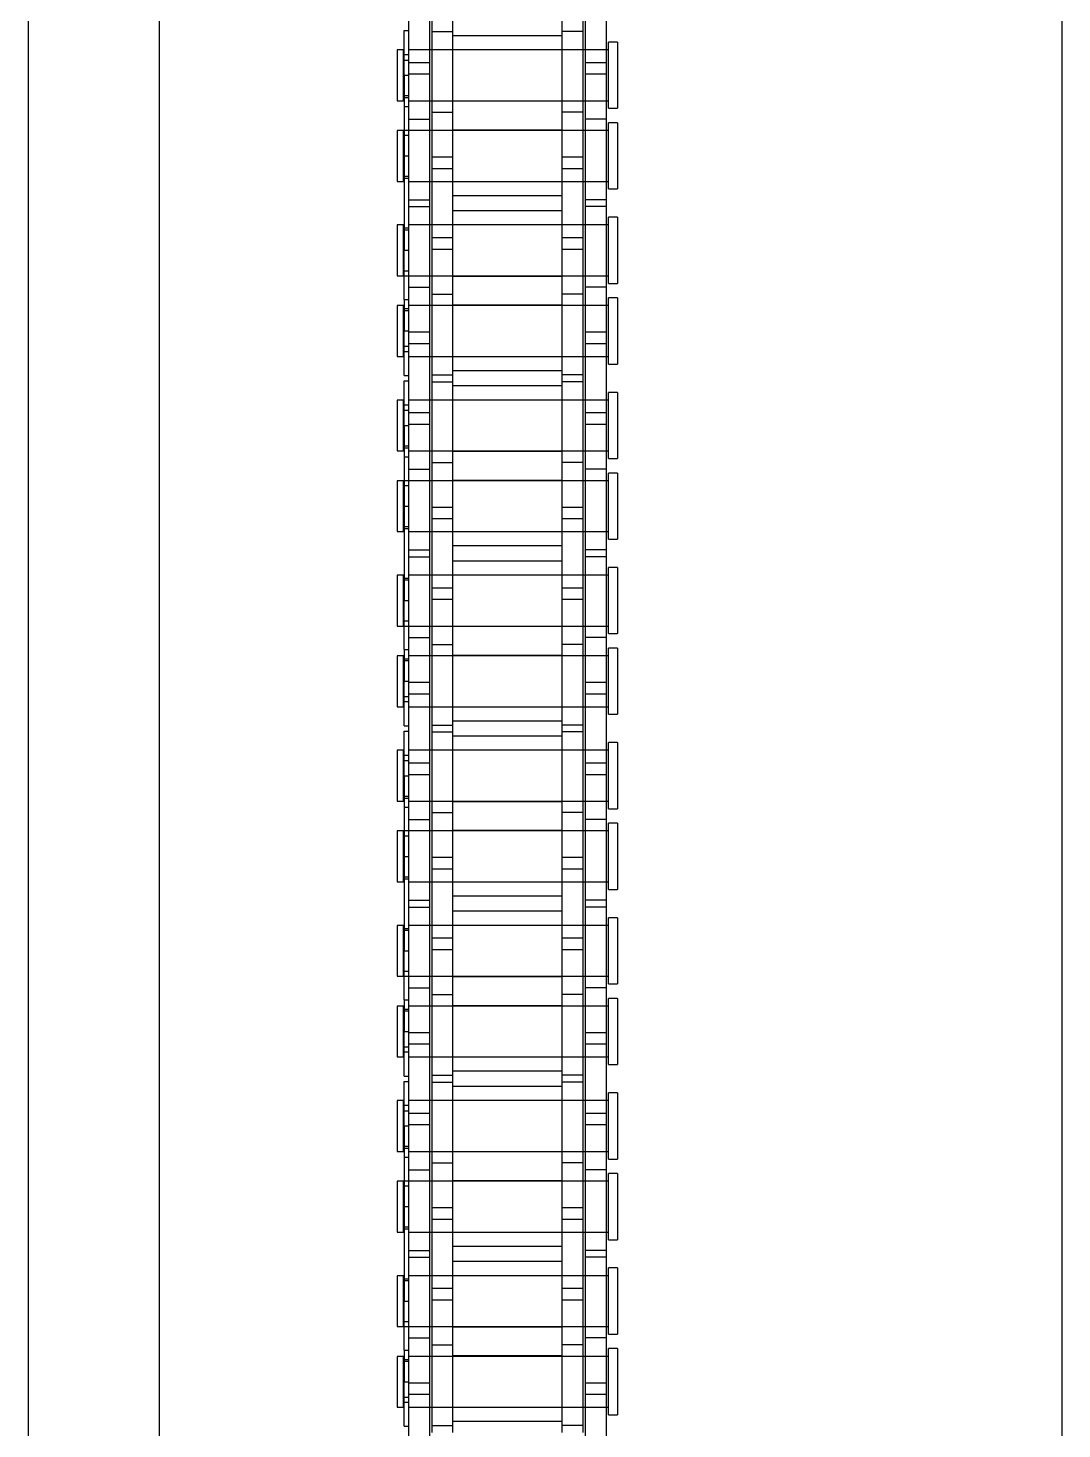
# Model space of a CAD drawing. Header units: metres. Extents: x 0 to 63075, y 0 to 44550.
# Drawn here: x 13894.7 to 13969.7, y 28009.5 to 28111.1 of the extents above; entities that cross this region are included whole.
import ezdxf

# ---------------------------------------------------------------- set-up
doc = ezdxf.new("R2010")
doc.units = ezdxf.units.M
doc.header["$LTSCALE"] = 75
doc.linetypes.add('HIDDEN2', pattern=[4.7625, 3.175, -1.5875])
for name, color, linetype in [('SDM', 7, 'Continuous'), ('SL4', 4, 'Continuous'), ('ST1', 7, 'HIDDEN2')]:
    doc.layers.add(name, color=color, linetype=linetype)

# ---------------------------------------------------------------- blocks, each defined once
blk = doc.blocks.new('A$Cb6dca9d5')
at = {"layer": 'SL4'}
for p, q in [((48.24, 2334.74), (48.24, 1009.76)), ((57.76, 1009.76), (57.76, 2334.74)), ((123.24, 1009.76), (123.24, 2334.74))]:
    blk.add_line(p, q, dxfattribs=at)
at = {"layer": 'ST1'}
for p, q in [((53, 2334.74), (53, 1009.76)), ((57.76, 1009.76), (57.76, 2334.74)), ((77.52, 1377.4), (77.52, 1371.05)), ((79.03, 1377.4), (79.03, 1371.05)), ((86.96, 1377.4), (86.96, 1371.05)), ((88.49, 1377.4), (88.49, 1371.05)), ((75.84, 1373.8), (75.84, 1364.7)), ((77.36, 1373.8), (77.36, 1364.7)), ((88.64, 1373.8), (88.64, 1364.7)), ((90.16, 1373.8), (90.16, 1364.7)), ((75.51, 1371.11), (75.84, 1371.11)), ((75.51, 1367.88), (75.51, 1371.11)), ((77.52, 1371.05), (79.03, 1371.05)), ((77.52, 1371.05), (77.52, 1361.96)), ((79.03, 1370.77), (86.96, 1370.77)), ((79.03, 1371.05), (79.03, 1361.96)), ((88.49, 1371.05), (86.96, 1371.05)), ((86.96, 1371.05), (86.96, 1361.96)), ((88.49, 1371.05), (88.49, 1361.96)), ((75, 1369.72), (75, 1366.03)), ((75.47, 1369.72), (75, 1369.72)), ((75.47, 1366.03), (75.47, 1369.72)), ((77.36, 1369.72), (75.84, 1369.72)), ((90.34, 1369.72), (75.84, 1369.72)), ((79.03, 1369.72), (77.52, 1369.72)), ((86.96, 1369.72), (79.03, 1369.72)), ((88.49, 1369.72), (86.96, 1369.72)), ((90.16, 1369.72), (88.64, 1369.72)), ((90.34, 1365.48), (90.34, 1370.28)), ((91, 1370.28), (90.34, 1370.28)), ((91, 1370.28), (91, 1365.48)), ((75.84, 1369.35), (75.47, 1369.35)), ((75.51, 1368.98), (75.84, 1368.98)), ((75.84, 1368.81), (77.36, 1368.81)), ((88.64, 1368.81), (90.16, 1368.81)), ((75.51, 1367.88), (75.84, 1367.88)), ((75.51, 1367.88), (75.51, 1355.18)), ((77.36, 1367.95), (75.84, 1367.95)), ((90.16, 1367.95), (88.64, 1367.95)), ((75, 1366.03), (75.47, 1366.03)), ((75.47, 1366.4), (75.84, 1366.4)), ((75.51, 1366.26), (75.84, 1366.26)), ((75.84, 1365.58), (75.51, 1365.58)), ((75.84, 1366.03), (77.36, 1366.03)), ((75.84, 1366.03), (90.34, 1366.03)), ((77.52, 1366.03), (79.03, 1366.03)), ((79.03, 1366.03), (86.96, 1366.03)), ((86.96, 1365.99), (79.03, 1365.99)), ((86.96, 1366.03), (88.49, 1366.03)), ((88.64, 1366.03), (90.16, 1366.03)), ((75.84, 1364.7), (77.36, 1364.7)), ((75.84, 1364.7), (75.84, 1358.35)), ((77.36, 1364.7), (77.36, 1358.35)), ((77.52, 1365.2), (79.03, 1365.2)), ((88.49, 1365.2), (86.96, 1365.2)), ((90.16, 1364.7), (88.64, 1364.7)), ((88.64, 1364.7), (88.64, 1358.35)), ((90.16, 1364.7), (90.16, 1358.35)), ((90.34, 1365.48), (91, 1365.48)), ((75, 1363.87), (75, 1360.18)), ((75.47, 1363.87), (75, 1363.87)), ((75.47, 1360.18), (75.47, 1363.87)), ((75.84, 1363.5), (75.47, 1363.5)), ((77.36, 1363.87), (75.51, 1363.87)), ((90.34, 1363.87), (75.84, 1363.87)), ((79.03, 1363.87), (77.52, 1363.87)), ((79.03, 1363.92), (86.96, 1363.92)), ((86.96, 1363.87), (79.03, 1363.87)), ((88.49, 1363.87), (86.96, 1363.87)), ((90.16, 1363.87), (88.64, 1363.87)), ((90.34, 1359.63), (90.34, 1364.43)), ((91, 1364.43), (90.34, 1364.43)), ((91, 1364.43), (91, 1359.63)), ((75.51, 1362.03), (75.84, 1362.03)), ((77.52, 1361.96), (77.52, 1361.1)), ((77.52, 1361.96), (79.03, 1361.96)), ((79.03, 1361.96), (79.03, 1361.1)), ((86.96, 1361.96), (86.96, 1361.1)), ((86.96, 1361.96), (88.49, 1361.96)), ((88.49, 1361.96), (88.49, 1361.1)), ((75.47, 1360.55), (75.84, 1360.55)), ((77.52, 1361.1), (77.52, 1352)), ((79.03, 1361.1), (77.52, 1361.1)), ((79.03, 1361.1), (79.03, 1352)), ((86.96, 1361.1), (86.96, 1352)), ((88.49, 1361.1), (86.96, 1361.1)), ((88.49, 1361.1), (88.49, 1352)), ((75, 1360.18), (75.47, 1360.18)), ((75.51, 1360.41), (75.84, 1360.41)), ((75.84, 1360.18), (77.36, 1360.18)), ((75.84, 1360.18), (90.34, 1360.18)), ((77.52, 1360.18), (79.03, 1360.18)), ((79.03, 1360.18), (86.96, 1360.18)), ((86.96, 1360.18), (88.49, 1360.18)), ((88.64, 1360.18), (90.16, 1360.18)), ((90.34, 1359.63), (91, 1359.63)), ((75.84, 1358.85), (77.36, 1358.85)), ((86.96, 1359.14), (79.03, 1359.14)), ((90.16, 1358.85), (88.64, 1358.85)), ((75.84, 1358.35), (77.36, 1358.35)), ((75.84, 1358.35), (75.84, 1349.26)), ((77.36, 1358.35), (77.36, 1349.26)), ((79.03, 1358.07), (86.96, 1358.07)), ((90.16, 1358.35), (88.64, 1358.35)), ((88.64, 1358.35), (88.64, 1349.26)), ((90.16, 1358.35), (90.16, 1349.26)), ((90.34, 1352.78), (90.34, 1357.58)), ((91, 1357.58), (90.34, 1357.58)), ((91, 1357.58), (91, 1352.78)), ((75, 1357.02), (75, 1353.33)), ((75.47, 1357.02), (75, 1357.02)), ((75.47, 1353.33), (75.47, 1357.02)), ((75.84, 1356.65), (75.47, 1356.65)), ((75.51, 1356.8), (75.84, 1356.8)), ((77.36, 1357.02), (75.84, 1357.02)), ((90.34, 1357.02), (75.84, 1357.02)), ((79.03, 1357.02), (77.52, 1357.02)), ((86.96, 1357.02), (79.03, 1357.02)), ((88.49, 1357.02), (86.96, 1357.02)), ((90.16, 1357.02), (88.64, 1357.02)), ((77.52, 1356.11), (79.03, 1356.11)), ((86.96, 1356.11), (88.49, 1356.11)), ((75.51, 1355.18), (75.84, 1355.18)), ((75.51, 1351.62), (75.51, 1355.18)), ((79.03, 1355.25), (77.52, 1355.25)), ((88.49, 1355.25), (86.96, 1355.25)), ((75, 1353.33), (75.47, 1353.33)), ((75.47, 1353.7), (75.84, 1353.7)), ((75.51, 1353.33), (77.36, 1353.33)), ((75.84, 1353.33), (90.34, 1353.33)), ((77.52, 1353.33), (79.03, 1353.33)), ((79.03, 1353.33), (86.96, 1353.33)), ((86.96, 1353.33), (88.49, 1353.33)), ((88.64, 1353.33), (90.16, 1353.33)), ((75.84, 1352.5), (77.36, 1352.5)), ((86.96, 1353.29), (79.03, 1353.29)), ((90.16, 1352.5), (88.64, 1352.5)), ((90.34, 1352.78), (91, 1352.78)), ((75.51, 1351.62), (75.51, 1349.33)), ((75.51, 1351.62), (75.84, 1351.62)), ((77.52, 1352), (79.03, 1352)), ((77.52, 1352), (77.52, 1345.65)), ((79.03, 1352), (79.03, 1345.65)), ((88.49, 1352), (86.96, 1352)), ((86.96, 1352), (86.96, 1345.65)), ((88.49, 1352), (88.49, 1345.65)), ((90.34, 1346.93), (90.34, 1351.73)), ((91, 1351.73), (90.34, 1351.73)), ((91, 1351.73), (91, 1346.93)), ((75, 1351.17), (75, 1347.48)), ((75.47, 1351.17), (75, 1351.17)), ((75.47, 1347.48), (75.47, 1351.17)), ((75.84, 1350.8), (75.47, 1350.8)), ((75.51, 1350.95), (75.84, 1350.95)), ((77.36, 1351.17), (75.84, 1351.17)), ((90.34, 1351.17), (75.84, 1351.17)), ((79.03, 1351.17), (77.52, 1351.17)), ((79.03, 1351.22), (86.96, 1351.22)), ((86.96, 1351.17), (79.03, 1351.17)), ((88.49, 1351.17), (86.96, 1351.17)), ((90.16, 1351.17), (88.64, 1351.17)), ((75.51, 1349.33), (75.84, 1349.33)), ((75.51, 1346.1), (75.51, 1349.33)), ((75.84, 1349.26), (75.84, 1348.4)), ((75.84, 1349.26), (77.36, 1349.26)), ((77.36, 1349.26), (77.36, 1348.4)), ((88.64, 1349.26), (88.64, 1348.4)), ((88.64, 1349.26), (90.16, 1349.26)), ((90.16, 1349.26), (90.16, 1348.4)), ((75.84, 1348.4), (75.84, 1339.3)), ((77.36, 1348.4), (75.84, 1348.4)), ((77.36, 1348.4), (77.36, 1339.3)), ((88.64, 1348.4), (88.64, 1339.3)), ((90.16, 1348.4), (88.64, 1348.4)), ((90.16, 1348.4), (90.16, 1339.3)), ((75, 1347.48), (75.47, 1347.48)), ((75.47, 1347.85), (75.84, 1347.85)), ((75.51, 1348.22), (75.84, 1348.22)), ((75.84, 1347.48), (77.36, 1347.48)), ((75.84, 1347.48), (90.34, 1347.48)), ((77.52, 1347.48), (79.03, 1347.48)), ((79.03, 1347.48), (86.96, 1347.48)), ((86.96, 1347.48), (88.49, 1347.48)), ((88.64, 1347.48), (90.16, 1347.48)), ((86.96, 1346.44), (79.03, 1346.44)), ((90.34, 1346.93), (91, 1346.93)), ((75.51, 1346.1), (75.84, 1346.1)), ((75.51, 1345.71), (75.84, 1345.71)), ((75.51, 1342.48), (75.51, 1345.71)), ((77.52, 1346.15), (79.03, 1346.15)), ((77.52, 1345.65), (79.03, 1345.65)), ((77.52, 1345.65), (77.52, 1336.56)), ((79.03, 1345.37), (86.96, 1345.37)), ((79.03, 1345.65), (79.03, 1336.56)), ((88.49, 1346.15), (86.96, 1346.15)), ((88.49, 1345.65), (86.96, 1345.65)), ((86.96, 1345.65), (86.96, 1336.56)), ((88.49, 1345.65), (88.49, 1336.56)), ((75, 1344.32), (75, 1340.63)), ((75.47, 1344.32), (75, 1344.32)), ((75.47, 1340.63), (75.47, 1344.32)), ((77.36, 1344.32), (75.84, 1344.32)), ((90.34, 1344.32), (75.84, 1344.32)), ((79.03, 1344.32), (77.52, 1344.32)), ((86.96, 1344.32), (79.03, 1344.32)), ((88.49, 1344.32), (86.96, 1344.32)), ((90.16, 1344.32), (88.64, 1344.32)), ((90.34, 1340.08), (90.34, 1344.88)), ((91, 1344.88), (90.34, 1344.88)), ((91, 1344.88), (91, 1340.08)), ((75.84, 1343.95), (75.47, 1343.95)), ((75.51, 1343.58), (75.84, 1343.58)), ((75.84, 1343.41), (77.36, 1343.41)), ((88.64, 1343.41), (90.16, 1343.41)), ((75.51, 1342.48), (75.51, 1329.78)), ((75.51, 1342.48), (75.84, 1342.48)), ((77.36, 1342.55), (75.84, 1342.55)), ((90.16, 1342.55), (88.64, 1342.55)), ((75, 1340.63), (75.47, 1340.63)), ((75.47, 1341), (75.84, 1341)), ((75.51, 1340.86), (75.84, 1340.86)), ((75.84, 1340.18), (75.51, 1340.18)), ((75.84, 1340.63), (77.36, 1340.63)), ((75.84, 1340.63), (90.34, 1340.63)), ((77.52, 1340.63), (79.03, 1340.63)), ((79.03, 1340.63), (86.96, 1340.63)), ((86.96, 1340.59), (79.03, 1340.59)), ((86.96, 1340.63), (88.49, 1340.63)), ((88.64, 1340.63), (90.16, 1340.63)), ((75.84, 1339.3), (77.36, 1339.3)), ((75.84, 1339.3), (75.84, 1332.95)), ((77.36, 1339.3), (77.36, 1332.95)), ((77.52, 1339.8), (79.03, 1339.8)), ((88.49, 1339.8), (86.96, 1339.8)), ((90.16, 1339.3), (88.64, 1339.3)), ((88.64, 1339.3), (88.64, 1332.95)), ((90.16, 1339.3), (90.16, 1332.95)), ((90.34, 1340.08), (91, 1340.08)), ((75, 1338.47), (75, 1334.78)), ((75.47, 1338.47), (75, 1338.47)), ((75.47, 1334.78), (75.47, 1338.47)), ((75.84, 1338.1), (75.47, 1338.1)), ((77.36, 1338.47), (75.51, 1338.47)), ((90.34, 1338.47), (75.84, 1338.47)), ((79.03, 1338.47), (77.52, 1338.47)), ((79.03, 1338.52), (86.96, 1338.52)), ((86.96, 1338.47), (79.03, 1338.47)), ((88.49, 1338.47), (86.96, 1338.47)), ((90.16, 1338.47), (88.64, 1338.47)), ((90.34, 1334.23), (90.34, 1339.03)), ((91, 1339.03), (90.34, 1339.03)), ((91, 1339.03), (91, 1334.23)), ((75.51, 1336.63), (75.84, 1336.63)), ((77.52, 1336.56), (77.52, 1335.7)), ((77.52, 1336.56), (79.03, 1336.56)), ((79.03, 1336.56), (79.03, 1335.7)), ((86.96, 1336.56), (86.96, 1335.7)), ((86.96, 1336.56), (88.49, 1336.56)), ((88.49, 1336.56), (88.49, 1335.7)), ((75.47, 1335.15), (75.84, 1335.15)), ((77.52, 1335.7), (77.52, 1326.6)), ((79.03, 1335.7), (77.52, 1335.7)), ((79.03, 1335.7), (79.03, 1326.6)), ((86.96, 1335.7), (86.96, 1326.6)), ((88.49, 1335.7), (86.96, 1335.7)), ((88.49, 1335.7), (88.49, 1326.6)), ((75, 1334.78), (75.47, 1334.78)), ((75.51, 1335.01), (75.84, 1335.01)), ((75.84, 1334.78), (77.36, 1334.78)), ((75.84, 1334.78), (90.34, 1334.78)), ((77.52, 1334.78), (79.03, 1334.78)), ((79.03, 1334.78), (86.96, 1334.78)), ((86.96, 1334.78), (88.49, 1334.78)), ((88.64, 1334.78), (90.16, 1334.78)), ((90.34, 1334.23), (91, 1334.23)), ((75.84, 1333.45), (77.36, 1333.45)), ((86.96, 1333.74), (79.03, 1333.74)), ((90.16, 1333.45), (88.64, 1333.45)), ((75.84, 1332.95), (77.36, 1332.95)), ((75.84, 1332.95), (75.84, 1323.86)), ((77.36, 1332.95), (77.36, 1323.86)), ((79.03, 1332.67), (86.96, 1332.67)), ((90.16, 1332.95), (88.64, 1332.95)), ((88.64, 1332.95), (88.64, 1323.86)), ((90.16, 1332.95), (90.16, 1323.86)), ((90.34, 1327.38), (90.34, 1332.18)), ((91, 1332.18), (90.34, 1332.18)), ((91, 1332.18), (91, 1327.38)), ((75, 1331.62), (75, 1327.93)), ((75.47, 1331.62), (75, 1331.62)), ((75.47, 1327.93), (75.47, 1331.62)), ((75.84, 1331.25), (75.47, 1331.25)), ((75.51, 1331.4), (75.84, 1331.4)), ((77.36, 1331.62), (75.84, 1331.62)), ((90.34, 1331.62), (75.84, 1331.62)), ((79.03, 1331.62), (77.52, 1331.62)), ((86.96, 1331.62), (79.03, 1331.62)), ((88.49, 1331.62), (86.96, 1331.62)), ((90.16, 1331.62), (88.64, 1331.62)), ((77.52, 1330.71), (79.03, 1330.71)), ((86.96, 1330.71), (88.49, 1330.71)), ((75.51, 1329.78), (75.84, 1329.78)), ((75.51, 1326.22), (75.51, 1329.78)), ((79.03, 1329.85), (77.52, 1329.85)), ((88.49, 1329.85), (86.96, 1329.85)), ((75, 1327.93), (75.47, 1327.93)), ((75.47, 1328.3), (75.84, 1328.3)), ((75.51, 1327.93), (77.36, 1327.93)), ((75.84, 1327.93), (90.34, 1327.93)), ((77.52, 1327.93), (79.03, 1327.93)), ((79.03, 1327.93), (86.96, 1327.93)), ((86.96, 1327.93), (88.49, 1327.93)), ((88.64, 1327.93), (90.16, 1327.93)), ((75.84, 1327.1), (77.36, 1327.1)), ((86.96, 1327.89), (79.03, 1327.89)), ((90.16, 1327.1), (88.64, 1327.1)), ((90.34, 1327.38), (91, 1327.38)), ((75.51, 1326.22), (75.51, 1323.93)), ((75.51, 1326.22), (75.84, 1326.22)), ((77.52, 1326.6), (79.03, 1326.6)), ((77.52, 1326.6), (77.52, 1320.25)), ((79.03, 1326.6), (79.03, 1320.25)), ((88.49, 1326.6), (86.96, 1326.6)), ((86.96, 1326.6), (86.96, 1320.25)), ((88.49, 1326.6), (88.49, 1320.25)), ((90.34, 1321.53), (90.34, 1326.33)), ((91, 1326.33), (90.34, 1326.33)), ((91, 1326.33), (91, 1321.53)), ((75, 1325.77), (75, 1322.08)), ((75.47, 1325.77), (75, 1325.77)), ((75.47, 1322.08), (75.47, 1325.77)), ((75.84, 1325.4), (75.47, 1325.4)), ((75.51, 1325.55), (75.84, 1325.55)), ((77.36, 1325.77), (75.84, 1325.77)), ((90.34, 1325.77), (75.84, 1325.77)), ((79.03, 1325.77), (77.52, 1325.77)), ((79.03, 1325.82), (86.96, 1325.82)), ((86.96, 1325.77), (79.03, 1325.77)), ((88.49, 1325.77), (86.96, 1325.77)), ((90.16, 1325.77), (88.64, 1325.77)), ((75.51, 1323.93), (75.84, 1323.93)), ((75.51, 1320.7), (75.51, 1323.93)), ((75.84, 1323.86), (75.84, 1323)), ((75.84, 1323.86), (77.36, 1323.86)), ((77.36, 1323.86), (77.36, 1323)), ((88.64, 1323.86), (88.64, 1323)), ((88.64, 1323.86), (90.16, 1323.86)), ((90.16, 1323.86), (90.16, 1323)), ((75.84, 1323), (75.84, 1313.9)), ((77.36, 1323), (75.84, 1323)), ((77.36, 1323), (77.36, 1313.9)), ((88.64, 1323), (88.64, 1313.9)), ((90.16, 1323), (88.64, 1323)), ((90.16, 1323), (90.16, 1313.9)), ((75, 1322.08), (75.47, 1322.08)), ((75.47, 1322.45), (75.84, 1322.45)), ((75.51, 1322.82), (75.84, 1322.82)), ((75.84, 1322.08), (77.36, 1322.08)), ((75.84, 1322.08), (90.34, 1322.08)), ((77.52, 1322.08), (79.03, 1322.08)), ((79.03, 1322.08), (86.96, 1322.08)), ((86.96, 1322.08), (88.49, 1322.08)), ((88.64, 1322.08), (90.16, 1322.08)), ((86.96, 1321.04), (79.03, 1321.04)), ((90.34, 1321.53), (91, 1321.53)), ((75.51, 1320.7), (75.84, 1320.7)), ((75.51, 1320.31), (75.84, 1320.31)), ((75.51, 1317.08), (75.51, 1320.31)), ((77.52, 1320.75), (79.03, 1320.75)), ((77.52, 1320.25), (79.03, 1320.25)), ((77.52, 1320.25), (77.52, 1311.16)), ((79.03, 1319.97), (86.96, 1319.97)), ((79.03, 1320.25), (79.03, 1311.16)), ((88.49, 1320.75), (86.96, 1320.75)), ((88.49, 1320.25), (86.96, 1320.25)), ((86.96, 1320.25), (86.96, 1311.16)), ((88.49, 1320.25), (88.49, 1311.16)), ((75, 1318.92), (75, 1315.23)), ((75.47, 1318.92), (75, 1318.92)), ((75.47, 1315.23), (75.47, 1318.92)), ((77.36, 1318.92), (75.84, 1318.92)), ((90.34, 1318.92), (75.84, 1318.92)), ((79.03, 1318.92), (77.52, 1318.92)), ((86.96, 1318.92), (79.03, 1318.92)), ((88.49, 1318.92), (86.96, 1318.92)), ((90.16, 1318.92), (88.64, 1318.92)), ((90.34, 1314.68), (90.34, 1319.48)), ((91, 1319.48), (90.34, 1319.48)), ((91, 1319.48), (91, 1314.68)), ((75.84, 1318.55), (75.47, 1318.55)), ((75.51, 1318.18), (75.84, 1318.18)), ((75.84, 1318.01), (77.36, 1318.01)), ((88.64, 1318.01), (90.16, 1318.01)), ((75.51, 1317.08), (75.84, 1317.08)), ((75.51, 1317.08), (75.51, 1304.38)), ((77.36, 1317.15), (75.84, 1317.15)), ((90.16, 1317.15), (88.64, 1317.15)), ((75, 1315.23), (75.47, 1315.23)), ((75.47, 1315.6), (75.84, 1315.6)), ((75.51, 1315.46), (75.84, 1315.46)), ((75.84, 1314.78), (75.51, 1314.78)), ((75.84, 1315.23), (77.36, 1315.23)), ((75.84, 1315.23), (90.34, 1315.23)), ((77.52, 1315.23), (79.03, 1315.23)), ((79.03, 1315.23), (86.96, 1315.23)), ((86.96, 1315.19), (79.03, 1315.19)), ((86.96, 1315.23), (88.49, 1315.23)), ((88.64, 1315.23), (90.16, 1315.23)), ((75.84, 1313.9), (77.36, 1313.9)), ((75.84, 1313.9), (75.84, 1307.55)), ((77.36, 1313.9), (77.36, 1307.55)), ((77.52, 1314.4), (79.03, 1314.4)), ((88.49, 1314.4), (86.96, 1314.4)), ((90.16, 1313.9), (88.64, 1313.9)), ((88.64, 1313.9), (88.64, 1307.55)), ((90.16, 1313.9), (90.16, 1307.55)), ((90.34, 1314.68), (91, 1314.68)), ((75, 1313.07), (75, 1309.38)), ((75.47, 1313.07), (75, 1313.07)), ((75.47, 1309.38), (75.47, 1313.07)), ((75.84, 1312.7), (75.47, 1312.7)), ((77.36, 1313.07), (75.51, 1313.07)), ((90.34, 1313.07), (75.84, 1313.07)), ((79.03, 1313.07), (77.52, 1313.07)), ((79.03, 1313.12), (86.96, 1313.12)), ((86.96, 1313.07), (79.03, 1313.07)), ((88.49, 1313.07), (86.96, 1313.07)), ((90.16, 1313.07), (88.64, 1313.07)), ((90.34, 1308.83), (90.34, 1313.63)), ((91, 1313.63), (90.34, 1313.63)), ((91, 1313.63), (91, 1308.83)), ((75.51, 1311.23), (75.84, 1311.23)), ((77.52, 1311.16), (77.52, 1310.3)), ((77.52, 1311.16), (79.03, 1311.16)), ((79.03, 1311.16), (79.03, 1310.3)), ((86.96, 1311.16), (86.96, 1310.3)), ((86.96, 1311.16), (88.49, 1311.16)), ((88.49, 1311.16), (88.49, 1310.3)), ((75.47, 1309.75), (75.84, 1309.75)), ((77.52, 1310.3), (77.52, 1301.2)), ((79.03, 1310.3), (77.52, 1310.3)), ((79.03, 1310.3), (79.03, 1301.2)), ((86.96, 1310.3), (86.96, 1301.2)), ((88.49, 1310.3), (86.96, 1310.3)), ((88.49, 1310.3), (88.49, 1301.2)), ((75, 1309.38), (75.47, 1309.38)), ((75.51, 1309.61), (75.84, 1309.61)), ((75.84, 1309.38), (77.36, 1309.38)), ((75.84, 1309.38), (90.34, 1309.38)), ((77.52, 1309.38), (79.03, 1309.38)), ((79.03, 1309.38), (86.96, 1309.38)), ((86.96, 1309.38), (88.49, 1309.38)), ((88.64, 1309.38), (90.16, 1309.38)), ((90.34, 1308.83), (91, 1308.83)), ((75.84, 1308.05), (77.36, 1308.05)), ((86.96, 1308.34), (79.03, 1308.34)), ((90.16, 1308.05), (88.64, 1308.05)), ((75.84, 1307.55), (77.36, 1307.55)), ((75.84, 1307.55), (75.84, 1298.46)), ((77.36, 1307.55), (77.36, 1298.46)), ((79.03, 1307.27), (86.96, 1307.27)), ((90.16, 1307.55), (88.64, 1307.55)), ((88.64, 1307.55), (88.64, 1298.46)), ((90.16, 1307.55), (90.16, 1298.46)), ((90.34, 1301.98), (90.34, 1306.78)), ((91, 1306.78), (90.34, 1306.78)), ((91, 1306.78), (91, 1301.98)), ((75, 1306.22), (75, 1302.53)), ((75.47, 1306.22), (75, 1306.22)), ((75.47, 1302.53), (75.47, 1306.22)), ((75.84, 1305.85), (75.47, 1305.85)), ((75.51, 1306), (75.84, 1306)), ((77.36, 1306.22), (75.84, 1306.22)), ((90.34, 1306.22), (75.84, 1306.22)), ((79.03, 1306.22), (77.52, 1306.22)), ((86.96, 1306.22), (79.03, 1306.22)), ((88.49, 1306.22), (86.96, 1306.22)), ((90.16, 1306.22), (88.64, 1306.22)), ((77.52, 1305.31), (79.03, 1305.31)), ((86.96, 1305.31), (88.49, 1305.31)), ((75.51, 1304.38), (75.84, 1304.38)), ((75.51, 1300.82), (75.51, 1304.38)), ((79.03, 1304.45), (77.52, 1304.45)), ((88.49, 1304.45), (86.96, 1304.45)), ((75, 1302.53), (75.47, 1302.53)), ((75.47, 1302.9), (75.84, 1302.9)), ((75.51, 1302.53), (77.36, 1302.53)), ((75.84, 1302.53), (90.34, 1302.53)), ((77.52, 1302.53), (79.03, 1302.53)), ((79.03, 1302.53), (86.96, 1302.53)), ((86.96, 1302.53), (88.49, 1302.53)), ((88.64, 1302.53), (90.16, 1302.53)), ((75.84, 1301.7), (77.36, 1301.7)), ((86.96, 1302.49), (79.03, 1302.49)), ((90.16, 1301.7), (88.64, 1301.7)), ((90.34, 1301.98), (91, 1301.98)), ((75.51, 1300.82), (75.51, 1298.53)), ((75.51, 1300.82), (75.84, 1300.82)), ((77.52, 1301.2), (79.03, 1301.2)), ((77.52, 1301.2), (77.52, 1294.85)), ((79.03, 1301.2), (79.03, 1294.85)), ((88.49, 1301.2), (86.96, 1301.2)), ((86.96, 1301.2), (86.96, 1294.85)), ((88.49, 1301.2), (88.49, 1294.85)), ((90.34, 1296.13), (90.34, 1300.93)), ((91, 1300.93), (90.34, 1300.93)), ((91, 1300.93), (91, 1296.13)), ((75, 1300.37), (75, 1296.68)), ((75.47, 1300.37), (75, 1300.37)), ((75.47, 1296.68), (75.47, 1300.37)), ((75.84, 1300), (75.47, 1300)), ((75.51, 1300.15), (75.84, 1300.15)), ((77.36, 1300.37), (75.84, 1300.37)), ((90.34, 1300.37), (75.84, 1300.37)), ((79.03, 1300.37), (77.52, 1300.37)), ((79.03, 1300.42), (86.96, 1300.42)), ((86.96, 1300.37), (79.03, 1300.37)), ((88.49, 1300.37), (86.96, 1300.37)), ((90.16, 1300.37), (88.64, 1300.37)), ((75.51, 1298.53), (75.84, 1298.53)), ((75.51, 1295.3), (75.51, 1298.53)), ((75.84, 1298.46), (75.84, 1297.6)), ((75.84, 1298.46), (77.36, 1298.46)), ((77.36, 1298.46), (77.36, 1297.6)), ((88.64, 1298.46), (88.64, 1297.6)), ((88.64, 1298.46), (90.16, 1298.46)), ((90.16, 1298.46), (90.16, 1297.6)), ((75.84, 1297.6), (75.84, 1288.5)), ((77.36, 1297.6), (75.84, 1297.6)), ((77.36, 1297.6), (77.36, 1288.5)), ((88.64, 1297.6), (88.64, 1288.5)), ((90.16, 1297.6), (88.64, 1297.6)), ((90.16, 1297.6), (90.16, 1288.5)), ((75, 1296.68), (75.47, 1296.68)), ((75.47, 1297.05), (75.84, 1297.05)), ((75.51, 1297.42), (75.84, 1297.42)), ((75.84, 1296.68), (77.36, 1296.68)), ((75.84, 1296.68), (90.34, 1296.68)), ((77.52, 1296.68), (79.03, 1296.68)), ((79.03, 1296.68), (86.96, 1296.68)), ((86.96, 1296.68), (88.49, 1296.68)), ((88.64, 1296.68), (90.16, 1296.68)), ((86.96, 1295.64), (79.03, 1295.64)), ((90.34, 1296.13), (91, 1296.13)), ((75.51, 1295.3), (75.84, 1295.3)), ((75.51, 1294.91), (75.84, 1294.91)), ((75.51, 1291.68), (75.51, 1294.91)), ((77.52, 1295.35), (79.03, 1295.35)), ((77.52, 1294.85), (79.03, 1294.85)), ((77.52, 1294.85), (77.52, 1285.76)), ((79.03, 1294.57), (86.96, 1294.57)), ((79.03, 1294.85), (79.03, 1285.76)), ((88.49, 1295.35), (86.96, 1295.35)), ((88.49, 1294.85), (86.96, 1294.85)), ((86.96, 1294.85), (86.96, 1285.76)), ((88.49, 1294.85), (88.49, 1285.76)), ((75, 1293.52), (75, 1289.83)), ((75.47, 1293.52), (75, 1293.52)), ((75.47, 1289.83), (75.47, 1293.52)), ((77.36, 1293.52), (75.84, 1293.52)), ((90.34, 1293.52), (75.84, 1293.52)), ((79.03, 1293.52), (77.52, 1293.52)), ((86.96, 1293.52), (79.03, 1293.52)), ((88.49, 1293.52), (86.96, 1293.52)), ((90.16, 1293.52), (88.64, 1293.52)), ((90.34, 1289.28), (90.34, 1294.08)), ((91, 1294.08), (90.34, 1294.08)), ((91, 1294.08), (91, 1289.28)), ((75.84, 1293.15), (75.47, 1293.15)), ((75.51, 1292.78), (75.84, 1292.78)), ((75.84, 1292.61), (77.36, 1292.61)), ((88.64, 1292.61), (90.16, 1292.61)), ((75.51, 1291.68), (75.51, 1278.98)), ((75.51, 1291.68), (75.84, 1291.68)), ((77.36, 1291.75), (75.84, 1291.75)), ((90.16, 1291.75), (88.64, 1291.75)), ((75, 1289.83), (75.47, 1289.83)), ((75.47, 1290.2), (75.84, 1290.2)), ((75.51, 1290.06), (75.84, 1290.06)), ((75.84, 1289.38), (75.51, 1289.38)), ((75.84, 1289.83), (77.36, 1289.83)), ((75.84, 1289.83), (90.34, 1289.83)), ((77.52, 1289.83), (79.03, 1289.83)), ((79.03, 1289.83), (86.96, 1289.83)), ((86.96, 1289.79), (79.03, 1289.79)), ((86.96, 1289.83), (88.49, 1289.83)), ((88.64, 1289.83), (90.16, 1289.83)), ((75.84, 1288.5), (77.36, 1288.5)), ((75.84, 1288.5), (75.84, 1282.15)), ((77.36, 1288.5), (77.36, 1282.15)), ((77.52, 1289), (79.03, 1289)), ((88.49, 1289), (86.96, 1289)), ((90.16, 1288.5), (88.64, 1288.5)), ((88.64, 1288.5), (88.64, 1282.15)), ((90.16, 1288.5), (90.16, 1282.15)), ((90.34, 1289.28), (91, 1289.28)), ((75, 1287.67), (75, 1283.98)), ((75.47, 1287.67), (75, 1287.67)), ((75.47, 1283.98), (75.47, 1287.67)), ((75.84, 1287.3), (75.47, 1287.3)), ((77.36, 1287.67), (75.51, 1287.67)), ((90.34, 1287.67), (75.84, 1287.67)), ((79.03, 1287.67), (77.52, 1287.67)), ((79.03, 1287.72), (86.96, 1287.72)), ((86.96, 1287.67), (79.03, 1287.67)), ((88.49, 1287.67), (86.96, 1287.67)), ((90.16, 1287.67), (88.64, 1287.67)), ((90.34, 1283.43), (90.34, 1288.23)), ((91, 1288.23), (90.34, 1288.23)), ((91, 1288.23), (91, 1283.43)), ((75.51, 1285.83), (75.84, 1285.83)), ((77.52, 1285.76), (77.52, 1284.9)), ((77.52, 1285.76), (79.03, 1285.76)), ((79.03, 1285.76), (79.03, 1284.9)), ((86.96, 1285.76), (86.96, 1284.9)), ((86.96, 1285.76), (88.49, 1285.76)), ((88.49, 1285.76), (88.49, 1284.9)), ((75.47, 1284.35), (75.84, 1284.35)), ((77.52, 1284.9), (77.52, 1275.8)), ((79.03, 1284.9), (77.52, 1284.9)), ((79.03, 1284.9), (79.03, 1275.8)), ((86.96, 1284.9), (86.96, 1275.8)), ((88.49, 1284.9), (86.96, 1284.9)), ((88.49, 1284.9), (88.49, 1275.8)), ((75, 1283.98), (75.47, 1283.98)), ((75.51, 1284.21), (75.84, 1284.21)), ((75.84, 1283.98), (77.36, 1283.98)), ((75.84, 1283.98), (90.34, 1283.98)), ((77.52, 1283.98), (79.03, 1283.98)), ((79.03, 1283.98), (86.96, 1283.98)), ((86.96, 1283.98), (88.49, 1283.98)), ((88.64, 1283.98), (90.16, 1283.98)), ((90.34, 1283.43), (91, 1283.43)), ((75.84, 1282.65), (77.36, 1282.65)), ((86.96, 1282.94), (79.03, 1282.94)), ((90.16, 1282.65), (88.64, 1282.65)), ((75.84, 1282.15), (77.36, 1282.15)), ((75.84, 1282.15), (75.84, 1273.06)), ((77.36, 1282.15), (77.36, 1273.06)), ((79.03, 1281.87), (86.96, 1281.87)), ((90.16, 1282.15), (88.64, 1282.15)), ((88.64, 1282.15), (88.64, 1273.06)), ((90.16, 1282.15), (90.16, 1273.06)), ((90.34, 1276.58), (90.34, 1281.38)), ((91, 1281.38), (90.34, 1281.38)), ((91, 1281.38), (91, 1276.58)), ((75, 1280.82), (75, 1277.13)), ((75.47, 1280.82), (75, 1280.82)), ((75.47, 1277.13), (75.47, 1280.82)), ((75.84, 1280.45), (75.47, 1280.45)), ((75.51, 1280.6), (75.84, 1280.6)), ((77.36, 1280.82), (75.84, 1280.82)), ((90.34, 1280.82), (75.84, 1280.82)), ((79.03, 1280.82), (77.52, 1280.82)), ((86.96, 1280.82), (79.03, 1280.82)), ((88.49, 1280.82), (86.96, 1280.82)), ((90.16, 1280.82), (88.64, 1280.82)), ((77.52, 1279.91), (79.03, 1279.91)), ((86.96, 1279.91), (88.49, 1279.91)), ((75.51, 1278.98), (75.84, 1278.98)), ((75.51, 1275.42), (75.51, 1278.98)), ((79.03, 1279.05), (77.52, 1279.05)), ((88.49, 1279.05), (86.96, 1279.05)), ((75, 1277.13), (75.47, 1277.13)), ((75.47, 1277.5), (75.84, 1277.5)), ((75.51, 1277.13), (77.36, 1277.13)), ((75.84, 1277.13), (90.34, 1277.13)), ((77.52, 1277.13), (79.03, 1277.13)), ((79.03, 1277.13), (86.96, 1277.13)), ((86.96, 1277.13), (88.49, 1277.13)), ((88.64, 1277.13), (90.16, 1277.13)), ((75.84, 1276.3), (77.36, 1276.3)), ((86.96, 1277.09), (79.03, 1277.09)), ((90.16, 1276.3), (88.64, 1276.3)), ((90.34, 1276.58), (91, 1276.58)), ((75.51, 1275.42), (75.51, 1273.13)), ((75.51, 1275.42), (75.84, 1275.42)), ((77.52, 1275.8), (79.03, 1275.8)), ((77.52, 1275.8), (77.52, 1269.45)), ((79.03, 1275.8), (79.03, 1269.45)), ((88.49, 1275.8), (86.96, 1275.8)), ((86.96, 1275.8), (86.96, 1269.45)), ((88.49, 1275.8), (88.49, 1269.45)), ((90.34, 1270.73), (90.34, 1275.53)), ((91, 1275.53), (90.34, 1275.53)), ((91, 1275.53), (91, 1270.73)), ((75, 1274.97), (75, 1271.28)), ((75.47, 1274.97), (75, 1274.97)), ((75.47, 1271.28), (75.47, 1274.97)), ((75.84, 1274.6), (75.47, 1274.6)), ((75.51, 1274.75), (75.84, 1274.75)), ((77.36, 1274.97), (75.84, 1274.97)), ((90.34, 1274.97), (75.84, 1274.97)), ((79.03, 1274.97), (77.52, 1274.97)), ((79.03, 1275.02), (86.96, 1275.02)), ((86.96, 1274.97), (79.03, 1274.97)), ((88.49, 1274.97), (86.96, 1274.97)), ((90.16, 1274.97), (88.64, 1274.97)), ((75.51, 1273.13), (75.84, 1273.13)), ((75.51, 1269.9), (75.51, 1273.13)), ((75.84, 1273.06), (75.84, 1272.2)), ((75.84, 1273.06), (77.36, 1273.06)), ((77.36, 1273.06), (77.36, 1272.2)), ((88.64, 1273.06), (88.64, 1272.2)), ((88.64, 1273.06), (90.16, 1273.06)), ((90.16, 1273.06), (90.16, 1272.2)), ((75.84, 1272.2), (75.84, 1263.1)), ((77.36, 1272.2), (75.84, 1272.2)), ((77.36, 1272.2), (77.36, 1263.1)), ((88.64, 1272.2), (88.64, 1263.1)), ((90.16, 1272.2), (88.64, 1272.2)), ((90.16, 1272.2), (90.16, 1263.1)), ((75, 1271.28), (75.47, 1271.28)), ((75.47, 1271.65), (75.84, 1271.65)), ((75.51, 1272.02), (75.84, 1272.02)), ((75.84, 1271.28), (77.36, 1271.28)), ((75.84, 1271.28), (90.34, 1271.28)), ((77.52, 1271.28), (79.03, 1271.28)), ((79.03, 1271.28), (86.96, 1271.28)), ((86.96, 1271.28), (88.49, 1271.28)), ((88.64, 1271.28), (90.16, 1271.28)), ((86.96, 1270.24), (79.03, 1270.24)), ((90.34, 1270.73), (91, 1270.73)), ((75.51, 1269.9), (75.84, 1269.9)), ((77.52, 1269.95), (79.03, 1269.95)), ((88.49, 1269.95), (86.96, 1269.95))]:
    blk.add_line(p, q, dxfattribs=at)

msp = doc.modelspace()

# ---------------------------------------------------------------- block references
at = {"layer": 'SDM'}
msp.add_blockref('A$Cb6dca9d5', (13846.47, 26739.77), dxfattribs=at)

doc.saveas('drawing.dxf')
